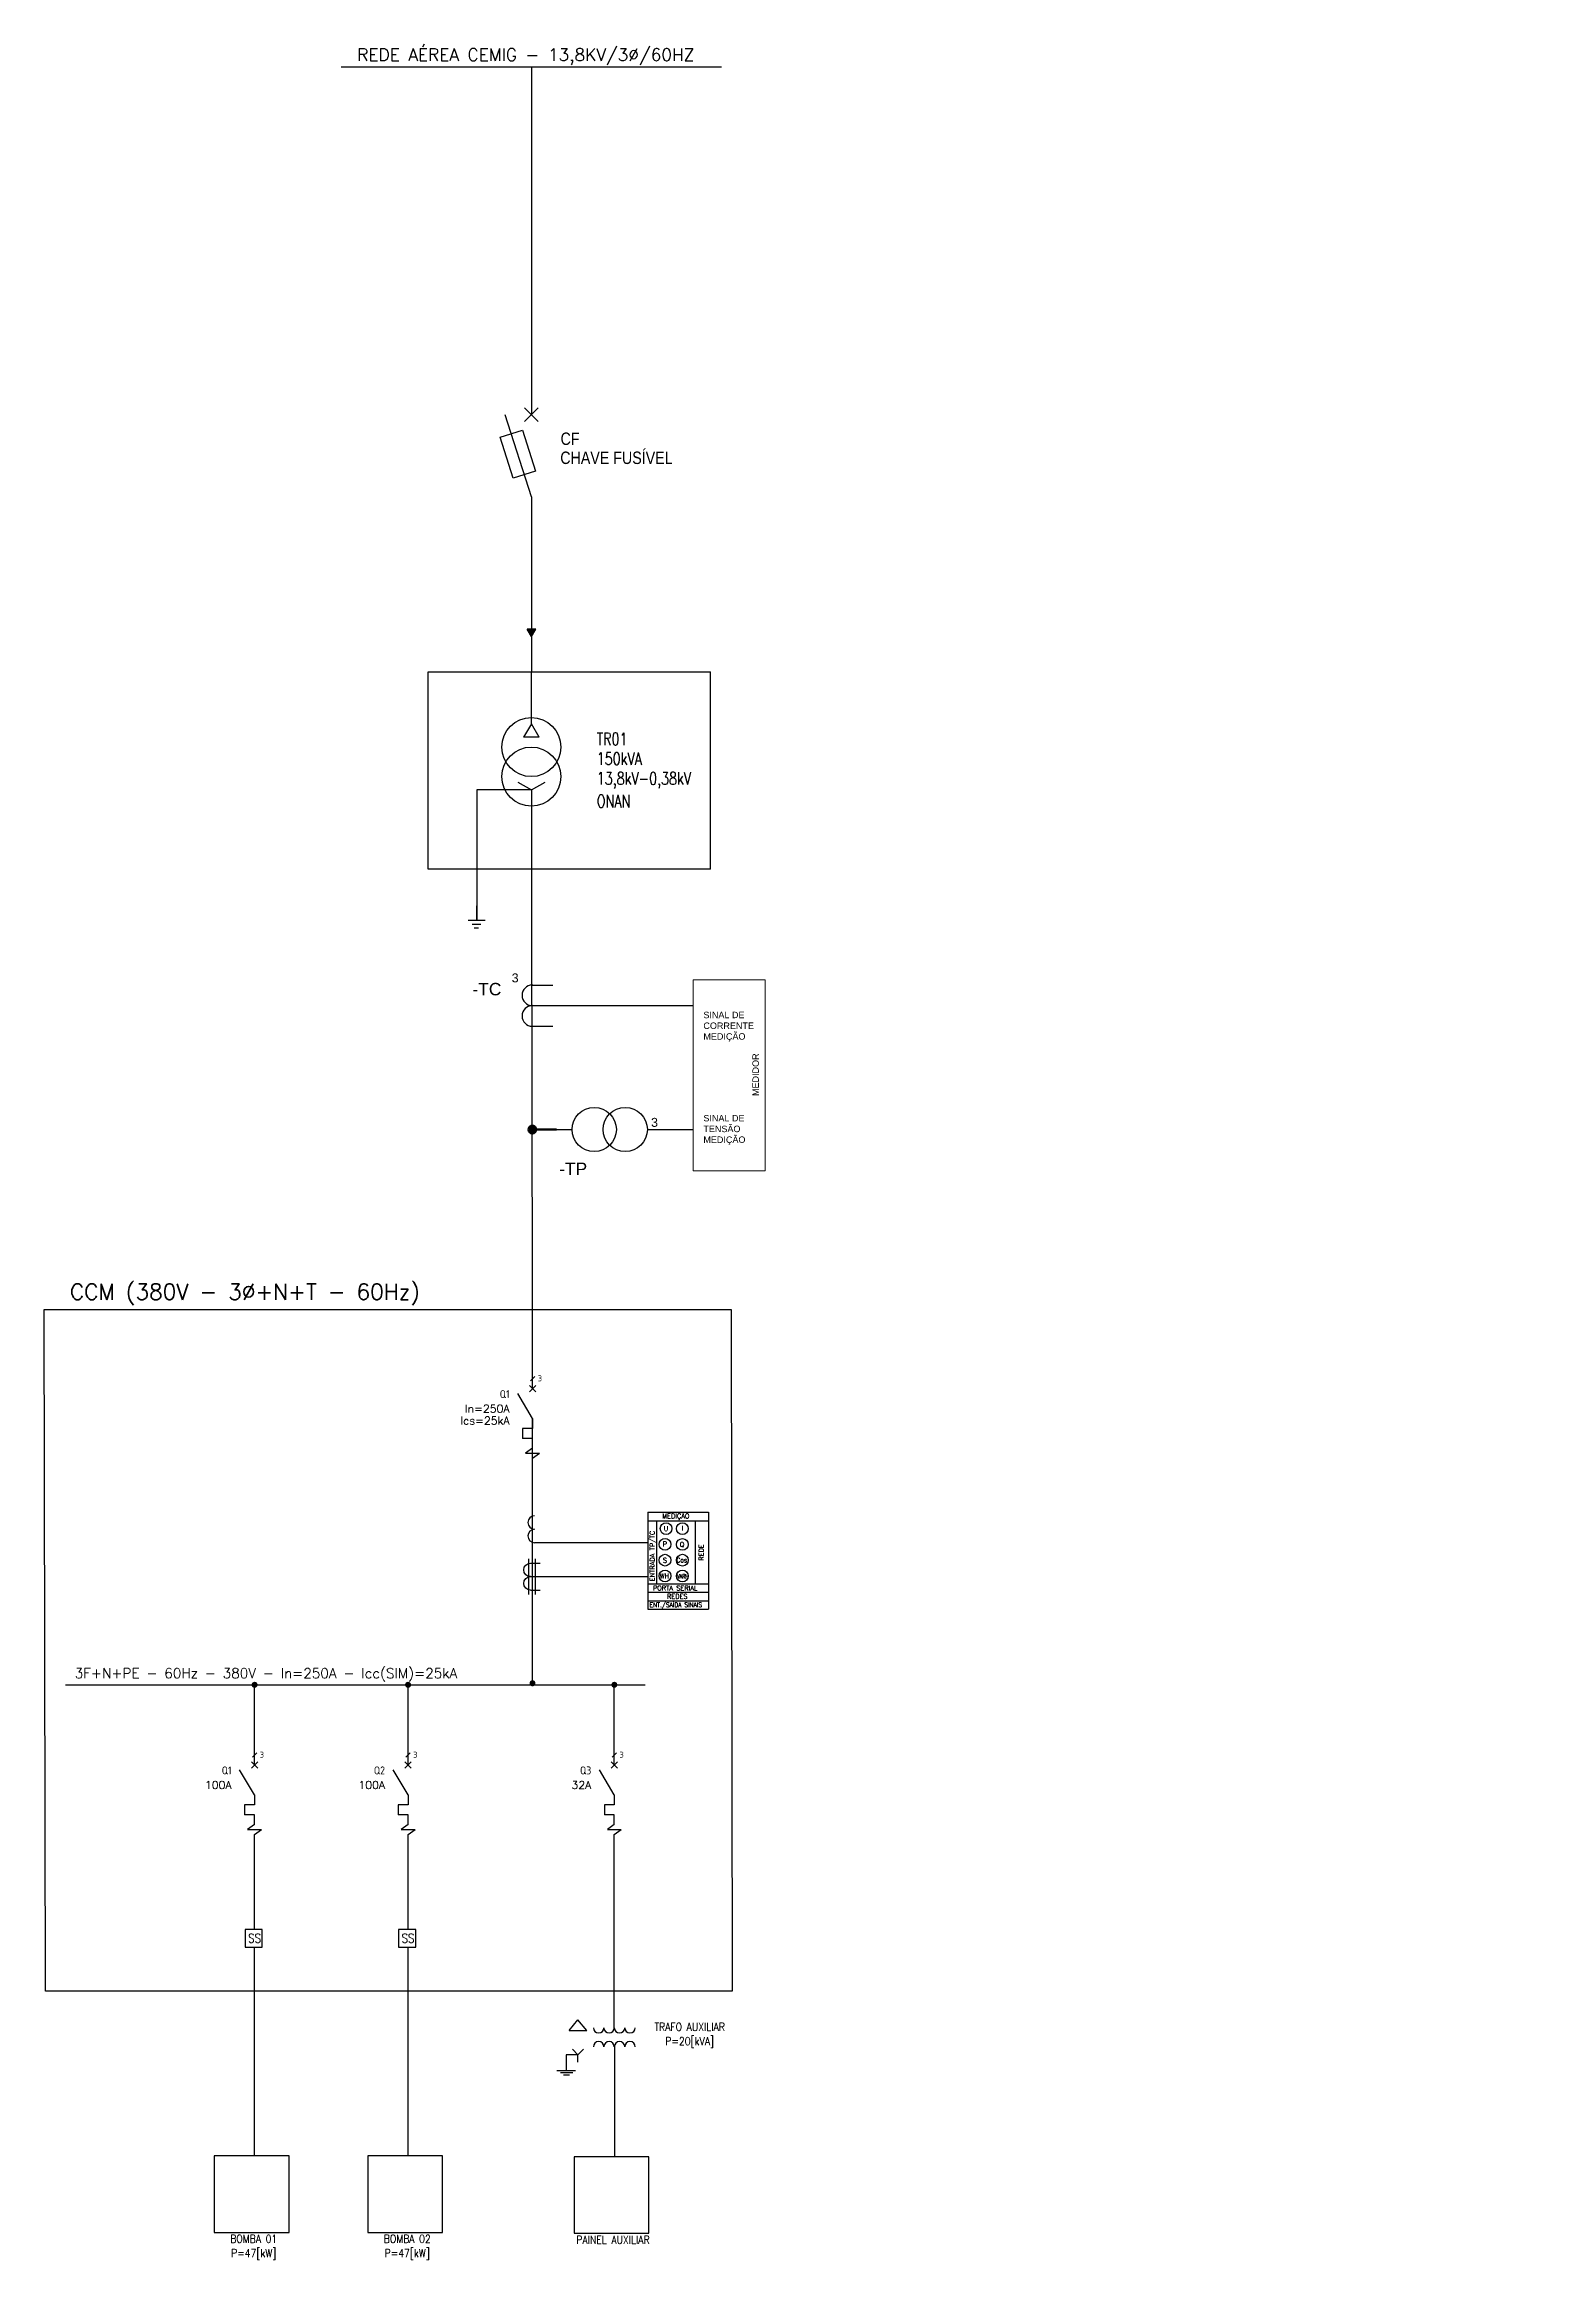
# Model space of a CAD drawing. Header units: metres. Extents: x 3834 to 4252, y 2436 to 3051.
import ezdxf
from ezdxf.enums import TextEntityAlignment as Align

# ---------------------------------------------------------------- set-up
doc = ezdxf.new("R2010")
doc.units = ezdxf.units.M
doc.header["$LTSCALE"] = 50
doc.header["$MEASUREMENT"] = 0
doc.header["$PDMODE"] = 1
doc.header["$PDSIZE"] = 10
for name, pattern in [('CONTINUA', [0.6, 0.2, 0.2, 0.2]), ('DASHDOTX2', [2, 1, -0.5, 0, -0.5]), ('PHANTOM', [63.5, 31.75, -6.35, 6.35, -6.35, 6.35, -6.35])]:
    doc.linetypes.add(name, pattern=pattern)
doc.layers.get('0').update_dxf_attribs({"linetype": 'CONTINUOUS'})
for name, color, linetype in [('1', 1, 'CONTINUOUS'), ('2', 7, 'CONTINUOUS'), ('3', 1, 'CONTINUOUS'), ('5', 1, 'CONTINUOUS'), ('condutores', 1, 'CONTINUOUS'), ('E-SYM2', 7, 'CONTINUOUS'), ('EL_TEXTO', 2, 'CONTINUOUS'), ('EL_VIEWPORT', 6, 'CONTINUOUS'), ('LIMITE', 4, 'DASHDOTX2'), ('LINHA V', 3, 'CONTINUOUS'), ('NOTAS_GERAIS', 8, 'CONTINUOUS')]:
    doc.layers.add(name, color=color, linetype=linetype)
for name, color, linetype, lineweight in [('EPLAN100', 7, 'CONTINUOUS', 0), ('EPLAN108', 1, 'CONTINUOUS', 35), ('EPLAN300', 1, 'CONTINUOUS', 25), ('EPLAN311', 1, 'CONTINUOUS', 25), ('EPLAN400', 7, 'CONTINUOUS', 35), ('EPLAN540', 1, 'CONTINUOUS', 50)]:
    doc.layers.add(name, color=color, linetype=linetype, lineweight=lineweight)
doc.styles.add('ARIAL', font='arial.ttf', dxfattribs={"height": 50})
doc.styles.add('Arial Narrow2', font='ARIALN.TTF', dxfattribs={"height": 2})
doc.styles.add('R120', font='simplex.shx', dxfattribs={"height": 3})
doc.styles.add('ROMANS', font='romans.shx', dxfattribs={"width": 0.9})
doc.styles.add('SIMPLEX', font='isocp.shx')

# ---------------------------------------------------------------- blocks, each defined once
blk = doc.blocks.new('TRAFO_JANELA')
at = {"ltscale": 5}
for p, q in [((0, -4.47), (0, 4.47)), ((0.49, 3.36), (2.95, 3.36)), ((1.66, -4.47), (1.66, 4.47)), ((0.49, -0.01), (2.95, -0.01)), ((0.49, -3.39), (2.95, -3.39))]:
    blk.add_line(p, q, dxfattribs=at)
for centre in [(0.49, 1.68), (0.49, -1.7)]:
    blk.add_arc(centre, 1.69, 90, 270)
blk = doc.blocks.new('TRAFO_CORRENTE')
at = {"ltscale": 5}
blk.add_line((0.97, -3.37), (6.7, -3.37), dxfattribs=at)
for centre in [(0.97, 1.69), (0.97, -1.69)]:
    blk.add_arc(centre, 1.69, 90, 270)
blk = doc.blocks.new('*U6')
at = {"layer": '1'}
blk.add_line((-0.53, -0.53), (0.53, 0.53), dxfattribs=at)
at = {"layer": '3', "color": 1}
for p, q in [((0.8, -1.7), (-0.8, -3.3)), ((-0.8, -1.7), (0.8, -3.3)), ((0, -12.5), (-2.5, -12.5)), ((-2.5, -12.5), (-2.5, -15)), ((0, -15), (-2.5, -15))]:
    blk.add_line(p, q, dxfattribs=at)
at = {"layer": '3'}
for p, q in [((0, -17.5), (-1.75, -18.75)), ((-1.75, -18.75), (1.75, -18.75)), ((0, -20), (1.75, -18.75))]:
    blk.add_line(p, q, dxfattribs=at)
at = {"layer": '5'}
for p, q in [((0, -2.5), (0, 0)), ((0, -22.5), (0, -20))]:
    blk.add_line(p, q, dxfattribs=at)
at = {"layer": '5', "color": 1}
for p, q in [((0, -10), (-3.75, -3.76)), ((0, -10), (0, -12.5)), ((0, -17.5), (0, -15))]:
    blk.add_line(p, q, dxfattribs=at)
at = {"layer": '2', "style": 'SIMPLEX'}
blk.add_attdef('POLOS', text='', height=1.5, dxfattribs=at).set_placement((1.3, 0.08), align=Align.MIDDLE_LEFT)
at = {"layer": 'EL_TEXTO', "color": 1, "style": 'SIMPLEX'}
blk.add_attdef('TAG', text='', height=2, dxfattribs=at).set_placement((-5.79, -3.88), align=Align.MIDDLE_RIGHT)
at = {"layer": 'EL_TEXTO', "style": 'ROMANS'}
for tag, p in [('CAPINTERR', (-5.79, -10.54)), ('CORRNOM', (-5.79, -7.54)), ('AJMAGN', (-5.79, -16.54)), ('AJTERM', (-5.79, -13.54))]:
    blk.add_attdef(tag, text='', height=2, dxfattribs=at).set_placement(p, align=Align.MIDDLE_RIGHT)
blk = doc.blocks.new('*U4')
at = {"layer": '1'}
blk.add_line((-0.53, -0.53), (0.53, 0.53), dxfattribs=at)
at = {"layer": '3', "color": 1}
for p, q in [((0.8, -1.7), (-0.8, -3.3)), ((-0.8, -1.7), (0.8, -3.3)), ((0, -12.5), (-2.5, -12.5)), ((-2.5, -12.5), (-2.5, -15)), ((0, -15), (-2.5, -15))]:
    blk.add_line(p, q, dxfattribs=at)
at = {"layer": '3'}
for p, q in [((0, -17.5), (-1.75, -18.75)), ((-1.75, -18.75), (1.75, -18.75)), ((0, -20), (1.75, -18.75))]:
    blk.add_line(p, q, dxfattribs=at)
at = {"layer": '5'}
for p, q in [((0, -2.5), (0, 0)), ((0, -22.5), (0, -20))]:
    blk.add_line(p, q, dxfattribs=at)
at = {"layer": '5', "color": 1}
for p, q in [((0, -10), (-3.75, -3.76)), ((0, -10), (0, -12.5)), ((0, -17.5), (0, -15))]:
    blk.add_line(p, q, dxfattribs=at)
at = {"layer": '2', "style": 'SIMPLEX'}
blk.add_attdef('POLOS', text='', height=1.5, dxfattribs=at).set_placement((1.3, 0.08), align=Align.MIDDLE_LEFT)
at = {"layer": 'EL_TEXTO', "color": 1, "style": 'SIMPLEX'}
blk.add_attdef('TAG', text='', height=2, dxfattribs=at).set_placement((-5.79, -3.88), align=Align.MIDDLE_RIGHT)
at = {"layer": 'EL_TEXTO', "style": 'ROMANS'}
for tag, p in [('CAPINTERR', (-5.79, -10.54)), ('CORRNOM', (-5.79, -7.54)), ('AJMAGN', (-5.79, -16.54)), ('AJTERM', (-5.79, -13.54))]:
    blk.add_attdef(tag, text='', height=2, dxfattribs=at).set_placement(p, align=Align.MIDDLE_RIGHT)
blk = doc.blocks.new('*U5')
at = {"layer": '1'}
blk.add_line((-0.53, -0.53), (0.53, 0.53), dxfattribs=at)
at = {"layer": '3', "color": 1}
for p, q in [((0.8, -1.7), (-0.8, -3.3)), ((-0.8, -1.7), (0.8, -3.3)), ((0, -12.5), (-2.5, -12.5)), ((-2.5, -12.5), (-2.5, -15)), ((0, -15), (-2.5, -15))]:
    blk.add_line(p, q, dxfattribs=at)
at = {"layer": '3'}
for p, q in [((0, -17.5), (-1.75, -18.75)), ((-1.75, -18.75), (1.75, -18.75)), ((0, -20), (1.75, -18.75))]:
    blk.add_line(p, q, dxfattribs=at)
at = {"layer": '5'}
for p, q in [((0, -2.5), (0, 0)), ((0, -22.5), (0, -20))]:
    blk.add_line(p, q, dxfattribs=at)
at = {"layer": '5', "color": 1}
for p, q in [((0, -10), (-3.75, -3.76)), ((0, -10), (0, -12.5)), ((0, -17.5), (0, -15))]:
    blk.add_line(p, q, dxfattribs=at)
at = {"layer": '2', "style": 'SIMPLEX'}
blk.add_attdef('POLOS', text='', height=1.5, dxfattribs=at).set_placement((1.3, 0.08), align=Align.MIDDLE_LEFT)
at = {"layer": 'EL_TEXTO', "color": 1, "style": 'SIMPLEX'}
blk.add_attdef('TAG', text='', height=2, dxfattribs=at).set_placement((-5.79, -3.88), align=Align.MIDDLE_RIGHT)
at = {"layer": 'EL_TEXTO', "style": 'ROMANS'}
for tag, p in [('CAPINTERR', (-5.79, -10.54)), ('CORRNOM', (-5.79, -7.54)), ('AJMAGN', (-5.79, -16.54)), ('AJTERM', (-5.79, -13.54))]:
    blk.add_attdef(tag, text='', height=2, dxfattribs=at).set_placement(p, align=Align.MIDDLE_RIGHT)
blk = doc.blocks.new('*U7')
at = {"layer": '1'}
blk.add_line((-0.53, -0.53), (0.53, 0.53), dxfattribs=at)
at = {"layer": '3', "color": 1}
for p, q in [((0.8, -1.7), (-0.8, -3.3)), ((-0.8, -1.7), (0.8, -3.3)), ((0, -12.5), (-2.5, -12.5)), ((-2.5, -12.5), (-2.5, -15)), ((0, -15), (-2.5, -15))]:
    blk.add_line(p, q, dxfattribs=at)
at = {"layer": '3'}
for p, q in [((0, -17.5), (-1.75, -18.75)), ((-1.75, -18.75), (1.75, -18.75)), ((0, -20), (1.75, -18.75))]:
    blk.add_line(p, q, dxfattribs=at)
at = {"layer": '5'}
for p, q in [((0, -2.5), (0, 0)), ((0, -22.5), (0, -20))]:
    blk.add_line(p, q, dxfattribs=at)
at = {"layer": '5', "color": 1}
for p, q in [((0, -10), (-3.75, -3.76)), ((0, -10), (0, -12.5)), ((0, -17.5), (0, -15))]:
    blk.add_line(p, q, dxfattribs=at)
at = {"layer": '2', "style": 'SIMPLEX'}
blk.add_attdef('POLOS', text='', height=1.5, dxfattribs=at).set_placement((1.3, 0.08), align=Align.MIDDLE_LEFT)
at = {"layer": 'EL_TEXTO', "color": 1, "style": 'SIMPLEX'}
blk.add_attdef('TAG', text='', height=2, dxfattribs=at).set_placement((-5.79, -3.88), align=Align.MIDDLE_RIGHT)
at = {"layer": 'EL_TEXTO', "style": 'ROMANS'}
for tag, p in [('CAPINTERR', (-5.79, -10.54)), ('CORRNOM', (-5.79, -7.54)), ('AJMAGN', (-5.79, -16.54)), ('AJTERM', (-5.79, -13.54))]:
    blk.add_attdef(tag, text='', height=2, dxfattribs=at).set_placement(p, align=Align.MIDDLE_RIGHT)

msp = doc.modelspace()

# ---------------------------------------------------------------- hatches: boundary and pattern name
at = {"layer": 'condutores', "linetype": 'CONTINUA', "lineweight": 25}
h = msp.add_hatch(color=256, dxfattribs=at)
h.dxf.hatch_style = 1
h.paths.add_polyline_path([(3967.63, 2888.51), (3970.04, 2888.51), (3968.83, 2886.42)])
at = {"layer": 'EPLAN311', "linetype": 'Continuous', "lineweight": 50, "ltscale": 4}
h = msp.add_hatch(color=1, dxfattribs=at)
edge = h.paths.add_edge_path()
edge.add_arc((3969.1, 2749.55), 1.07, 0, 360)

# ---------------------------------------------------------------- linework, layer by layer
at = {"color": 5, "linetype": 'Continuous'}
msp.add_line((3968.83, 2925.25), (3961.6, 2948.02), dxfattribs=at)
at = {"color": 7}
for p, q in [((3966.92, 2949.94), (3970.75, 2946.11)), ((3966.92, 2946.11), (3970.75, 2949.94))]:
    msp.add_line(p, q, dxfattribs=at)
for p, q in [((4001.2, 2643.26), (4017.99, 2643.26)), ((4001.2, 2643.26), (4001.2, 2616.4)), ((4001.2, 2640.92), (4017.99, 2640.92)), ((4003.53, 2640.92), (4003.53, 2623.4)), ((4014.38, 2623.4), (4014.38, 2640.92)), ((4017.99, 2643.26), (4017.99, 2616.4)), ((4001.2, 2623.4), (4017.99, 2623.4)), ((4001.2, 2621.07), (4017.99, 2621.07)), ((4003.53, 2623.4), (4017.99, 2623.4)), ((4001.2, 2618.73), (4017.99, 2618.73)), ((4001.2, 2616.4), (4017.99, 2616.4))]:
    msp.add_line(p, q)
at = {"color": 2}
msp.add_lwpolyline([(3966.33, 2943.78), (3969.95, 2932.39), (3963.8, 2930.44), (3960.18, 2941.83), (3966.33, 2943.78)], dxfattribs=at)
at = {"color": 3, "linetype": 'Continuous'}
for centre in [(3968.83, 2855.74), (3968.83, 2847.55)]:
    msp.add_circle(centre, 8.2, dxfattribs=at)
for centre in [(4006.24, 2638.74), (4010.76, 2638.73), (4005.94, 2634.36), (4010.76, 2634.35), (4005.94, 2629.98), (4005.94, 2625.6), (4010.76, 2629.97), (4010.76, 2625.59)]:
    msp.add_circle(centre, 1.63)
at = {"layer": '2', "ltscale": 0.1, "const_width": 0.829}
for points in [[(3891.58, 2595.37, 1), (3892.41, 2595.37, 1)], [(3934.18, 2595.37, 1), (3935.01, 2595.37, 1)], [(3968.73, 2595.79, 1), (3969.56, 2595.79, 1)], [(3991.45, 2595.37, 1), (3992.28, 2595.37, 1)]]:
    msp.add_lwpolyline(points, format="xyb", close=True, dxfattribs=at)
at = {"layer": '3', "ltscale": 0.1}
for p, q in [((3891.99, 2576.04), (3891.99, 2595.37)), ((3934.6, 2576.04), (3934.6, 2595.37)), ((3991.86, 2576.04), (3991.86, 2595.37)), ((3891.99, 2527.44), (3891.99, 2553.78)), ((3934.6, 2527.44), (3934.6, 2553.78)), ((3991.86, 2500.1), (3991.86, 2553.78)), ((3891.99, 2464.61), (3891.99, 2522.54)), ((3934.6, 2464.61), (3934.6, 2522.54))]:
    msp.add_line(p, q, dxfattribs=at)
at = {"layer": '3'}
for p, q in [((3991.87, 2494.97), (3991.87, 2464.34)), ((3991.9, 2470.39), (3991.9, 2464.34))]:
    msp.add_line(p, q, dxfattribs=at)
for points in [[(3894.13, 2527.44), (3889.34, 2527.44), (3889.34, 2522.54), (3894.13, 2522.54)], [(3936.74, 2527.44), (3931.94, 2527.44), (3931.94, 2522.54), (3936.74, 2522.54)], [(3901.55, 2464.54), (3880.8, 2464.54), (3880.8, 2443.34), (3901.55, 2443.34)], [(3944.15, 2464.54), (3923.4, 2464.54), (3923.4, 2443.34), (3944.15, 2443.34)], [(4001.46, 2464.27), (3980.71, 2464.27), (3980.71, 2443.07), (4001.46, 2443.07)]]:
    msp.add_lwpolyline(points, close=True, dxfattribs=at)
at = {"layer": 'condutores', "linetype": 'CONTINUA', "lineweight": 25}
for p, q in [((3968.83, 2886.42), (3967.63, 2888.51)), ((3970.04, 2888.51), (3967.63, 2888.51)), ((3968.83, 2886.42), (3970.04, 2888.51))]:
    msp.add_line(p, q, dxfattribs=at)
at = {"layer": 'condutores', "linetype": 'Continuous', "lineweight": 25}
msp.add_line((3969.87, 2625.4), (4000.97, 2625.4), dxfattribs=at)
msp.add_lwpolyline([(3969.73, 2634.84), (4001.2, 2634.84)], dxfattribs=at)
at = {"layer": 'condutores', "linetype": 'CONTINUA', "lineweight": 25}
for p in [(4243.25, 2683.34), (4251.53, 2685.02), (4006.09, 2634.35), (4014.38, 2636.03), (4090.8, 2626.84), (4099.08, 2628.51), (4004.47, 2543.29), (4012.76, 2544.97), (4003.64, 2493.54), (4011.93, 2495.22)]:
    msp.add_point(p, dxfattribs=at)
at = {"layer": 'E-SYM2', "linetype": 'Continuous'}
for p, q in [((3968.83, 2862.22), (3966.67, 2858.47)), ((3971, 2858.47), (3968.83, 2862.22)), ((3971, 2858.47), (3966.67, 2858.47)), ((3965.08, 2845.99), (3968.83, 2843.83)), ((3968.83, 2843.83), (3972.63, 2845.99))]:
    msp.add_line(p, q, dxfattribs=at)
at = {"layer": 'E-SYM2'}
for points in [[(3968.83, 2843.83), (3953.67, 2843.83), (3953.67, 2811.69)], [(3956.02, 2807.62), (3951.33, 2807.62)], [(3954.84, 2806.45), (3952.43, 2806.45)], [(3954.16, 2805.49), (3952.98, 2805.49)]]:
    msp.add_lwpolyline(points, dxfattribs=at)
msp.add_lwpolyline([(3953.67, 2811.69), (3953.67, 2811.69), (3953.67, 2807.62), (3953.67, 2807.62)], close=True, dxfattribs=at)
at = {"layer": 'EL_VIEWPORT', "color": 1, "linetype": 'Continuous'}
for p, q in [((3979.33, 2499.4), (3981.76, 2502.3)), ((3979.33, 2499.4), (3984.19, 2499.4)), ((3984.19, 2499.4), (3981.76, 2502.3)), ((3981.76, 2492.63), (3978.48, 2492.63)), ((3978.48, 2492.63), (3978.48, 2488.22)), ((3981.76, 2492.63), (3980.22, 2494.17)), ((3981.76, 2492.63), (3983.3, 2494.17)), ((3981.76, 2490.57), (3981.76, 2492.63)), ((3981.09, 2488.22), (3975.87, 2488.22)), ((3980.3, 2487.59), (3976.92, 2487.59)), ((3979.46, 2486.95), (3977.71, 2486.95))]:
    msp.add_line(p, q, dxfattribs=at)
for centre, start, end in [((3987.52, 2500.14), 180, 0), ((3990.41, 2500.14), 180, 0), ((3993.31, 2500.14), 180, 0), ((3996.21, 2500.14), 180, 0), ((3987.52, 2494.87), 0, 180), ((3990.41, 2494.87), 0, 180), ((3993.31, 2494.87), 0, 180), ((3996.21, 2494.87), 0, 180)]:
    msp.add_arc(centre, 1.45, start, end, dxfattribs=at)
at = {"layer": 'EPLAN100', "color": 0, "linetype": 'Continuous', "lineweight": 0, "ltscale": 4}
msp.add_lwpolyline([(4013.72, 2738.09), (4033.78, 2738.09), (4033.78, 2791.11), (4013.72, 2791.11)], close=True, dxfattribs=at)
at = {"layer": 'EPLAN300', "linetype": 'Continuous', "lineweight": 25, "ltscale": 4}
for p, q in [((3969.1, 2789.67), (3974.83, 2789.67)), ((3969.1, 2778.21), (3974.83, 2778.21)), ((3975.84, 2749.55), (3980.14, 2749.55)), ((4001.03, 2749.55), (4005.33, 2749.55))]:
    msp.add_line(p, q, dxfattribs=at)
for centre in [(3986.29, 2749.55), (3994.89, 2749.55)]:
    msp.add_circle(centre, 6.14, dxfattribs=at)
for centre in [(3969.1, 2786.81), (3969.1, 2781.08)]:
    msp.add_arc(centre, 2.87, 90, 270, dxfattribs=at)
at = {"layer": 'EPLAN311', "linetype": 'Continuous', "lineweight": 25, "ltscale": 4}
msp.add_line((3916.05, 3044.63), (4021.62, 3044.63), dxfattribs=at)
at = {"layer": 'EPLAN311', "ltscale": 3}
for p, q in [((3968.83, 3044.63), (3968.83, 2948.02)), ((3968.83, 2925.25), (3968.83, 2876.6)), ((3968.83, 2821.8), (3968.83, 2783.93))]:
    msp.add_line(p, q, dxfattribs=at)
at = {"layer": 'EPLAN311', "color": 1, "linetype": 'Continuous', "lineweight": 25, "ltscale": 4}
for p, q in [((3969.17, 2677.61), (3969.06, 2783.94)), ((3969.1, 2783.94), (4013.72, 2783.94)), ((4001.03, 2749.55), (4013.72, 2749.55)), ((3969.15, 2595.79), (3969.17, 2669.32)), ((3839.54, 2595.37), (4000.41, 2595.37))]:
    msp.add_line(p, q, dxfattribs=at)
at = {"layer": 'EPLAN311', "color": 1, "linetype": 'Continuous', "lineweight": 50, "ltscale": 4}
msp.add_line((3971.96, 2749.55), (3969.1, 2749.55), dxfattribs=at)
msp.add_circle((3969.1, 2749.55), 1.07, dxfattribs=at)
at = {"layer": 'EPLAN540', "color": 1, "linetype": 'Continuous', "lineweight": 50, "ltscale": 4}
msp.add_line((3971.96, 2749.55), (3975.84, 2749.55), dxfattribs=at)
at = {"layer": 'LIMITE', "linetype": 'PHANTOM', "ltscale": 0.3}
for p, q in [((3940.19, 2821.8), (3940.19, 2876.6)), ((3940.19, 2876.6), (4018.57, 2876.6)), ((4018.57, 2821.8), (4018.57, 2876.6)), ((4018.57, 2821.8), (3940.19, 2821.8))]:
    msp.add_line(p, q, dxfattribs=at)
at = {"layer": 'LIMITE', "color": 7, "linetype": 'PHANTOM', "ltscale": 0.3}
msp.add_lwpolyline([(3833.62, 2699.55), (4024.28, 2699.55), (4024.61, 2510.27), (3833.95, 2510.27)], close=True, dxfattribs=at)
at = {"layer": 'LINHA V', "ltscale": 0.5}
for p, q in [((3968.83, 2862.22), (3968.83, 2876.6)), ((3968.83, 2843.83), (3968.83, 2821.8))]:
    msp.add_line(p, q, dxfattribs=at)

# ---------------------------------------------------------------- block references
at = {"layer": '3'}
ref = msp.add_blockref('*U6', (3969.17, 2680.37), dxfattribs=dict(at, xscale=1.104789002183372, yscale=1.104789002183372, zscale=1.104789002183372))
ref.add_attrib('TAG', 'Q1', dxfattribs={"layer": 'EL_TEXTO', "color": 0, "height": 2.21, "style": 'SIMPLEX'}).set_placement((3962.77, 2676.09), align=Align.MIDDLE_RIGHT)
ref.add_attrib('CORRNOM', 'In=250A', dxfattribs={"layer": 'EL_TEXTO', "height": 2.21, "style": 'ROMANS'}).set_placement((3962.77, 2672.04), align=Align.MIDDLE_RIGHT)
ref.add_attrib('CAPINTERR', 'Ics=25kA', dxfattribs={"layer": 'EL_TEXTO', "height": 2.21, "style": 'ROMANS'}).set_placement((3962.77, 2668.72), align=Align.MIDDLE_RIGHT)
ref.add_attrib('POLOS', '3', dxfattribs={"layer": '2', "height": 1.66, "style": 'SIMPLEX'}).set_placement((3970.61, 2680.46), align=Align.MIDDLE_LEFT)
ref = msp.add_blockref('*U5', (3891.99, 2575.88), dxfattribs=dict(at, xscale=1.104789002183372, yscale=1.104789002183372, zscale=1.104789002183372))
ref.add_attrib('TAG', 'Q1', dxfattribs={"layer": 'EL_TEXTO', "color": 0, "height": 2.21, "style": 'SIMPLEX'}).set_placement((3885.59, 2571.6), align=Align.MIDDLE_RIGHT)
ref.add_attrib('CORRNOM', '100A', dxfattribs={"layer": 'EL_TEXTO', "height": 2.21, "style": 'ROMANS'}).set_placement((3885.59, 2567.55), align=Align.MIDDLE_RIGHT)
ref.add_attrib('POLOS', '3', dxfattribs={"layer": '2', "height": 1.66, "style": 'SIMPLEX'}).set_placement((3893.43, 2575.97), align=Align.MIDDLE_LEFT)
ref = msp.add_blockref('*U7', (3934.6, 2575.88), dxfattribs=dict(at, xscale=1.104789002183372, yscale=1.104789002183372, zscale=1.104789002183372))
ref.add_attrib('TAG', 'Q2', dxfattribs={"layer": 'EL_TEXTO', "color": 0, "height": 2.21, "style": 'SIMPLEX'}).set_placement((3928.2, 2571.6), align=Align.MIDDLE_RIGHT)
ref.add_attrib('CORRNOM', '100A', dxfattribs={"layer": 'EL_TEXTO', "height": 2.21, "style": 'ROMANS'}).set_placement((3928.2, 2567.55), align=Align.MIDDLE_RIGHT)
ref.add_attrib('POLOS', '3', dxfattribs={"layer": '2', "height": 1.66, "style": 'SIMPLEX'}).set_placement((3936.04, 2575.97), align=Align.MIDDLE_LEFT)
ref = msp.add_blockref('*U4', (3991.86, 2575.88), dxfattribs=dict(at, xscale=1.104789002183372, yscale=1.104789002183372, zscale=1.104789002183372))
ref.add_attrib('TAG', 'Q3', dxfattribs={"layer": 'EL_TEXTO', "color": 1, "height": 2.21, "style": 'SIMPLEX'}).set_placement((3985.46, 2571.6), align=Align.MIDDLE_RIGHT)
ref.add_attrib('CORRNOM', '32A', dxfattribs={"layer": 'EL_TEXTO', "height": 2.21, "style": 'ROMANS'}).set_placement((3985.46, 2567.55), align=Align.MIDDLE_RIGHT)
ref.add_attrib('POLOS', '3', dxfattribs={"layer": '2', "height": 1.66, "style": 'SIMPLEX'}).set_placement((3993.3, 2575.97), align=Align.MIDDLE_LEFT)
at = {"layer": 'condutores', "xscale": 1.104789002183372, "yscale": 1.104789002183372, "zscale": 1.104789002183372}
msp.add_blockref('TRAFO_CORRENTE', (3968.67, 2638.56), dxfattribs=at)
at = {"layer": 'condutores', "xscale": -1.104789002183372, "yscale": 1.104789002183372, "zscale": 1.104789002183372, "rotation": 180}
msp.add_blockref('TRAFO_JANELA', (3968.03, 2625.39), dxfattribs=at)

# ---------------------------------------------------------------- texts
at = {"color": 1, "style": 'Arial Narrow2'}
for s, height, p in [('CF', 3.451, (3976.94, 2939.63)), ('CHAVE FUSÍVEL', 3.4506, (3976.86, 2934.34))]:
    msp.add_text(s, height=height, dxfattribs=at).set_placement(p)
at = {"layer": 'EL_TEXTO', "style": 'ROMANS'}
msp.add_text('REDE AÉREA CEMIG - 13,8KV/3Ø/60HZ', height=3.4506, dxfattribs=at).set_placement((3967.28, 3046.27), align=Align.CENTER)
at = {"layer": 'EL_TEXTO', "color": 3, "linetype": 'Continuous', "style": 'ROMANS', "width": 0.75}
for s, height, p in [('TR01', 3.451, (3986.98, 2856.27)), ('150kVA', 3.451, (3986.98, 2850.79)), ('13,8kV-0,38kV', 3.4506, (3986.98, 2845.32)), ('ONAN', 3.451, (3986.98, 2839))]:
    msp.add_text(s, height=height, dxfattribs=at).set_placement(p)
at = {"layer": 'EL_TEXTO', "style": 'R120'}
msp.add_text('CCM (380V - 3Ø+N+T - 60Hz)', height=4.4192, dxfattribs=at).set_placement((3840.73, 2700.96), align=Align.BOTTOM_LEFT)
at = {"layer": 'EL_TEXTO', "style": 'ROMANS'}
msp.add_text('3F+N+PE - 60Hz - 380V - In=250A - Icc(SIM)=25kA', height=2.762, dxfattribs=at).set_placement((3842.06, 2598.59, 93.91), align=Align.MIDDLE_LEFT)
at = {"layer": 'EL_TEXTO', "attachment_point": 2, "line_spacing_factor": 1.074406, "style": 'ROMANS'}
for s, insert, char_height, width in [('{\\W0.85;SS}', (3891.98, 2526.23), 2.4758, 29.1959), ('{\\W0.85;SS}', (3934.58, 2526.23), 2.4758, 29.1959), ('{\\W0.85;TRAFO AUXILIAR\\PP=20[kVA]}', (4012.78, 2501.49), 2.2096, 26.0562), ('{\\W0.85;BOMBA 01\\PP=47[kW]}', (3891.76, 2442.65), 2.2096, 26.0562), ('{\\W0.85;BOMBA 02\\PP=47[kW]}', (3934.37, 2442.65), 2.2096, 26.0562), ('{\\W0.85;PAINEL AUXILIAR}', (3991.49, 2442.38), 2.2096, 26.0562)]:
    msp.add_mtext(s, dxfattribs=dict(at, insert=insert, char_height=char_height, width=width))
at = {"layer": 'EPLAN108', "color": 1, "style": 'ARIAL'}
for p in [(3963.36, 2789.67), (4002.05, 2749.55)]:
    msp.add_text('3', height=2.48, dxfattribs=at).set_placement(p, align=Align.BOTTOM_LEFT)
at = {"layer": 'EPLAN108', "color": 0, "style": 'ARIAL'}
msp.add_text('MEDIDOR', height=1.791, rotation=90, dxfattribs=at).set_placement((4031.09, 2758.87), align=Align.MIDDLE_LEFT)
at = {"layer": 'EPLAN108', "color": 1, "char_height": 1.791, "attachment_point": 4, "style": 'ARIAL'}
for s, insert in [('SINAL DE\\PCORRENTE\\PMEDIÇÃO', (4016.59, 2778.1)), ('SINAL DE\\PTENSÃO\\PMEDIÇÃO', (4016.59, 2749.44))]:
    msp.add_mtext(s, dxfattribs=dict(at, insert=insert))
at = {"layer": 'EPLAN400', "color": 1, "style": 'ARIAL'}
msp.add_text('-TC', height=3.444, dxfattribs=at).set_placement((3960.5, 2786.81), align=Align.RIGHT)
msp.add_text('-TP', height=3.444, dxfattribs=at).set_placement((3980.44, 2735.89), align=Align.BOTTOM_CENTER)
at = {"layer": 'NOTAS_GERAIS', "linetype": 'CONTINUA', "lineweight": 25, "style": 'ROMANS'}
for s, height, p in [('MEDIÇÃO', 1.326, (4005.15, 2641.58)), ('U', 1.33, (4005.58, 2638.07)), ('I', 1.33, (4010.55, 2638.18)), ('P', 1.33, (4005.33, 2633.8)), ('Q', 1.33, (4010.05, 2633.68)), ('S', 1.33, (4005.35, 2629.27)), ('PORTA SERIAL', 1.3257, (4002.6, 2621.56)), ('WH', 1.326, (4004.46, 2624.92)), ('REDES', 1.326, (4006.5, 2619.27))]:
    msp.add_text(s, height=height, dxfattribs=at).set_placement(p)
for s, height, p in [('ENTRADA TP/TC', 1.3257, (4003.05, 2624.11)), ('REDE', 1.326, (4016.65, 2629.84))]:
    msp.add_text(s, height=height, rotation=90, dxfattribs=at).set_placement(p)
for s, height, width, p in [('Cos', 1.326, 0.9, (4009.12, 2629.34)), ('ENT./SAÍDA SINAIS', 1.3257, 0.85, (4001.64, 2616.93))]:
    msp.add_text(s, height=height, dxfattribs=dict(at, width=width)).set_placement(p)
at = {"layer": 'NOTAS_GERAIS', "style": 'R120', "width": 0.65}
msp.add_text('VARH', height=1.193, dxfattribs=at).set_placement((4009.27, 2624.93))

doc.saveas('drawing.dxf')
